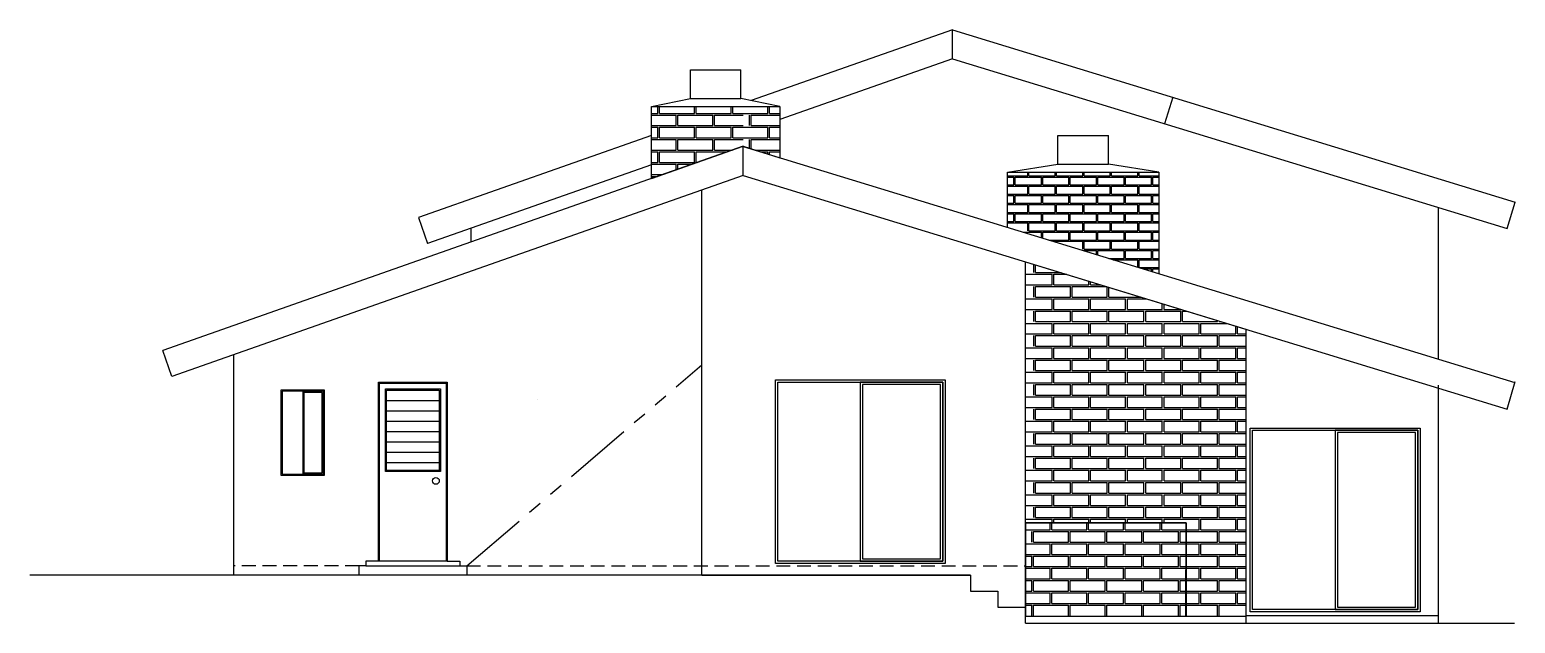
# Model space of a CAD drawing. Extents: x -158 to 1488, y -603 to 228.
# Drawn here: x -158 to 489, y -30 to 228 of the extents above; entities that cross this region are included whole.
import ezdxf

# ---------------------------------------------------------------- set-up
doc = ezdxf.new("R2010")
doc.units = 0
doc.header["$MEASUREMENT"] = 0
doc.linetypes.add('HIDDEN', pattern=[0.375, 0.25, -0.125])
doc.linetypes.add('PHANTOM', pattern=[2.5, 1.25, -0.25, 0.25, -0.25, 0.25, -0.25])
doc.layers.get('0').update_dxf_attribs({"linetype": 'CONTINUOUS'})
for name, color, linetype in [('BRICKC', 1, 'CONTINUOUS'), ('FLOORLINE', 2, 'HIDDEN'), ('WINDOW', 4, 'CONTINUOUS')]:
    doc.layers.add(name, color=color, linetype=linetype)

# ---------------------------------------------------------------- blocks, each defined once
blk = doc.blocks.new('*X4')
at = {"color": 0}
for p, q in [((404.6, 156), (413.44, 156)), ((404.6, 155.44), (407.44, 155.44)), ((407.44, 152), (407.44, 155.44)), ((408, 152), (408, 155.44)), ((408, 155.44), (419.44, 155.44)), ((413.44, 156), (413.44, 157.52)), ((414, 156), (414, 157.52)), ((414, 156), (425.44, 156)), ((419.44, 152), (419.44, 155.44)), ((420, 152), (420, 155.44)), ((420, 155.44), (431.44, 155.44)), ((425.44, 156), (425.44, 157.52)), ((426, 156), (426, 157.52)), ((426, 156), (437.44, 156)), ((431.44, 152), (431.44, 155.44)), ((432, 152), (432, 155.44)), ((432, 155.44), (443.44, 155.44)), ((437.44, 156), (437.44, 157.52)), ((438, 156), (438, 157.52)), ((438, 156), (449.44, 156)), ((443.44, 152), (443.44, 155.44)), ((444, 152), (444, 155.44)), ((444, 155.44), (455.44, 155.44)), ((449.44, 156), (449.44, 157.52)), ((450, 156), (450, 157.52)), ((450, 156), (461.44, 156)), ((455.44, 152), (455.44, 155.44)), ((456, 152), (456, 155.44)), ((456, 155.44), (467.44, 155.44)), ((461.44, 156), (461.44, 157.52)), ((462, 156), (462, 157.52)), ((462, 156), (470.6, 156)), ((467.44, 152), (467.44, 155.44)), ((468, 152), (468, 155.44)), ((468, 155.44), (470.6, 155.44)), ((404.6, 152), (407.44, 152)), ((404.6, 151.44), (413.44, 151.44)), ((408, 152), (419.44, 152)), ((413.44, 148), (413.44, 151.44)), ((414, 148), (414, 151.44)), ((414, 151.44), (425.44, 151.44)), ((420, 152), (431.44, 152)), ((425.44, 148), (425.44, 151.44)), ((426, 148), (426, 151.44)), ((426, 151.44), (437.44, 151.44)), ((432, 152), (443.44, 152)), ((437.44, 148), (437.44, 151.44)), ((438, 148), (438, 151.44)), ((438, 151.44), (449.44, 151.44)), ((444, 152), (455.44, 152)), ((449.44, 148), (449.44, 151.44)), ((450, 148), (450, 151.44)), ((450, 151.44), (461.44, 151.44)), ((456, 152), (467.44, 152)), ((461.44, 148), (461.44, 151.44)), ((462, 148), (462, 151.44)), ((462, 151.44), (470.6, 151.44)), ((468, 152), (470.6, 152)), ((404.6, 148), (413.44, 148)), ((404.6, 147.44), (407.44, 147.44)), ((404.6, 144), (407.44, 144)), ((404.6, 143.44), (413.44, 143.44)), ((407.44, 144), (407.44, 147.44)), ((408, 144), (408, 147.44)), ((408, 147.44), (419.44, 147.44)), ((408, 144), (419.44, 144)), ((413.44, 140), (413.44, 143.44)), ((414, 148), (425.44, 148)), ((414, 140), (414, 143.44)), ((414, 143.44), (425.44, 143.44)), ((419.44, 144), (419.44, 147.44)), ((420, 144), (420, 147.44)), ((420, 147.44), (431.44, 147.44)), ((420, 144), (431.44, 144)), ((425.44, 140), (425.44, 143.44)), ((426, 148), (437.44, 148)), ((426, 140), (426, 143.44)), ((426, 143.44), (437.44, 143.44)), ((431.44, 144), (431.44, 147.44)), ((432, 144), (432, 147.44)), ((432, 147.44), (443.44, 147.44)), ((432, 144), (443.44, 144)), ((437.44, 140), (437.44, 143.44)), ((438, 148), (449.44, 148)), ((438, 140), (438, 143.44)), ((438, 143.44), (449.44, 143.44)), ((443.44, 144), (443.44, 147.44)), ((444, 144), (444, 147.44)), ((444, 147.44), (455.44, 147.44)), ((444, 144), (455.44, 144)), ((449.44, 140), (449.44, 143.44)), ((450, 148), (461.44, 148)), ((450, 140), (450, 143.44)), ((450, 143.44), (461.44, 143.44)), ((455.44, 144), (455.44, 147.44)), ((456, 144), (456, 147.44)), ((456, 147.44), (467.44, 147.44)), ((456, 144), (467.44, 144)), ((461.44, 140), (461.44, 143.44)), ((462, 148), (470.6, 148)), ((462, 140), (462, 143.44)), ((462, 143.44), (470.6, 143.44)), ((467.44, 144), (467.44, 147.44)), ((468, 144), (468, 147.44)), ((468, 147.44), (470.6, 147.44)), ((468, 144), (470.6, 144)), ((404.6, 140), (413.44, 140)), ((404.6, 139.44), (407.44, 139.44)), ((404.6, 136), (407.44, 136)), ((407.44, 136), (407.44, 139.44)), ((408, 136), (408, 139.44)), ((408, 139.44), (419.44, 139.44)), ((408, 136), (419.44, 136)), ((414, 140), (425.44, 140)), ((419.44, 136), (419.44, 139.44)), ((420, 136), (420, 139.44)), ((420, 139.44), (431.44, 139.44)), ((420, 136), (431.44, 136)), ((426, 140), (437.44, 140)), ((431.44, 136), (431.44, 139.44)), ((432, 136), (432, 139.44)), ((432, 139.44), (443.44, 139.44)), ((432, 136), (443.44, 136)), ((438, 140), (449.44, 140)), ((443.44, 136), (443.44, 139.44)), ((444, 136), (444, 139.44)), ((444, 139.44), (455.44, 139.44)), ((444, 136), (455.44, 136)), ((450, 140), (461.44, 140)), ((455.44, 136), (455.44, 139.44)), ((456, 136), (456, 139.44)), ((456, 139.44), (467.44, 139.44)), ((456, 136), (467.44, 136)), ((462, 140), (470.6, 140)), ((467.44, 136), (467.44, 139.44)), ((468, 136), (468, 139.44)), ((468, 139.44), (470.6, 139.44)), ((468, 136), (470.6, 136)), ((404.6, 135.44), (413.44, 135.44)), ((411.41, 131.44), (419.44, 131.44)), ((413.44, 132), (413.44, 135.44)), ((414, 132), (414, 135.44)), ((414, 135.44), (425.44, 135.44)), ((414, 132), (425.44, 132)), ((419.44, 128.98), (419.44, 131.44)), ((420, 128.81), (420, 131.44)), ((420, 131.44), (431.44, 131.44)), ((425.44, 132), (425.44, 135.44)), ((426, 132), (426, 135.44)), ((426, 135.44), (437.44, 135.44)), ((426, 132), (437.44, 132)), ((431.44, 128), (431.44, 131.44)), ((432, 128), (432, 131.44)), ((432, 131.44), (443.44, 131.44)), ((437.44, 132), (437.44, 135.44)), ((438, 132), (438, 135.44)), ((438, 135.44), (449.44, 135.44)), ((438, 132), (449.44, 132)), ((443.44, 128), (443.44, 131.44)), ((444, 128), (444, 131.44)), ((444, 131.44), (455.44, 131.44)), ((449.44, 132), (449.44, 135.44)), ((450, 132), (450, 135.44)), ((450, 135.44), (461.44, 135.44)), ((450, 132), (461.44, 132)), ((455.44, 128), (455.44, 131.44)), ((456, 128), (456, 131.44)), ((456, 131.44), (467.44, 131.44)), ((461.44, 132), (461.44, 135.44)), ((462, 132), (462, 135.44)), ((462, 135.44), (470.6, 135.44)), ((462, 132), (470.6, 132)), ((467.44, 128), (467.44, 131.44)), ((468, 128), (468, 131.44)), ((468, 131.44), (470.6, 131.44)), ((422.66, 128), (431.44, 128)), ((425.44, 127.15), (425.44, 127.44)), ((426, 126.98), (426, 127.44)), ((426, 127.44), (437.44, 127.44)), ((432, 128), (443.44, 128)), ((437.44, 124), (437.44, 127.44)), ((437.59, 123.44), (443.44, 123.44)), ((438, 124), (438, 127.44)), ((438, 127.44), (449.44, 127.44)), ((438, 124), (449.44, 124)), ((443.44, 121.65), (443.44, 123.44)), ((444, 128), (455.44, 128)), ((444, 121.48), (444, 123.44)), ((444, 123.44), (455.44, 123.44)), ((449.44, 124), (449.44, 127.44)), ((450, 124), (450, 127.44)), ((450, 127.44), (461.44, 127.44)), ((450, 124), (461.44, 124)), ((455.44, 120), (455.44, 123.44)), ((456, 128), (467.44, 128)), ((456, 120), (456, 123.44)), ((456, 123.44), (467.44, 123.44)), ((461.44, 124), (461.44, 127.44)), ((462, 124), (462, 127.44)), ((462, 127.44), (470.6, 127.44)), ((462, 124), (470.6, 124)), ((467.44, 120), (467.44, 123.44)), ((468, 128), (470.6, 128)), ((468, 120), (468, 123.44)), ((468, 123.44), (470.6, 123.44)), ((448.84, 120), (455.44, 120)), ((450.68, 119.44), (461.44, 119.44)), ((456, 120), (467.44, 120)), ((461.44, 116.15), (461.44, 119.44)), ((462, 116), (462, 119.44)), ((462, 119.44), (470.6, 119.44)), ((468, 120), (470.6, 120)), ((462, 116), (470.6, 116)), ((463.77, 115.44), (467.44, 115.44)), ((467.44, 114.32), (467.44, 115.44)), ((468, 114.14), (468, 115.44)), ((468, 115.44), (470.6, 115.44))]:
    blk.add_line(p, q, dxfattribs=at)
blk = doc.blocks.new('*X9')
at = {"color": 0}
for p, q in [((223.25, 192), (223.25, 195)), ((224, 192), (224, 195)), ((239.25, 192), (239.25, 195)), ((240, 192), (240, 195)), ((255.25, 192), (255.25, 195)), ((256, 192), (256, 195)), ((220.5, 192), (223.25, 192)), ((220.5, 191.25), (231.25, 191.25)), ((224, 192), (239.25, 192)), ((231.25, 186.67), (231.25, 191.25)), ((232, 186.67), (232, 191.25)), ((232, 191.25), (247.25, 191.25)), ((240, 192), (255.25, 192)), ((247.25, 186.67), (247.25, 191.25)), ((248, 186.67), (248, 191.25)), ((248, 191.25), (260.5, 191.25)), ((256, 192), (260.5, 192)), ((220.5, 186.67), (231.25, 186.67)), ((220.5, 185.92), (223.25, 185.92)), ((220.5, 181.33), (223.25, 181.33)), ((223.25, 181.33), (223.25, 185.92)), ((224, 181.33), (224, 185.92)), ((224, 185.92), (239.25, 185.92)), ((224, 181.33), (239.25, 181.33)), ((232, 186.67), (247.25, 186.67)), ((239.25, 181.33), (239.25, 185.92)), ((240, 181.33), (240, 185.92)), ((240, 185.92), (255.25, 185.92)), ((240, 181.33), (255.25, 181.33)), ((248, 186.67), (260.5, 186.67)), ((255.25, 181.33), (255.25, 185.92)), ((256, 181.33), (256, 185.92)), ((256, 185.92), (260.5, 185.92)), ((256, 181.33), (260.5, 181.33)), ((220.5, 180.58), (231.25, 180.58)), ((220.5, 176), (231.25, 176)), ((220.5, 175.25), (223.25, 175.25)), ((223.25, 170.67), (223.25, 175.25)), ((224, 170.67), (224, 175.25)), ((224, 175.25), (239.25, 175.25)), ((231.25, 176), (231.25, 180.58)), ((232, 176), (232, 180.58)), ((232, 180.58), (247.25, 180.58)), ((232, 176), (247.25, 176)), ((239.25, 170.67), (239.25, 175.25)), ((240, 170.67), (240, 175.25)), ((240, 175.25), (253.47, 175.25)), ((247.25, 176), (247.25, 180.58)), ((248, 176), (248, 180.58)), ((248, 180.58), (260.5, 180.58)), ((248, 176), (255.61, 176)), ((220.5, 170.67), (223.25, 170.67)), ((220.5, 169.92), (231.25, 169.92)), ((224, 170.67), (239.25, 170.67)), ((231.25, 167.44), (231.25, 169.92)), ((232, 167.71), (232, 169.92)), ((232, 169.92), (238.29, 169.92)), ((240, 170.67), (240.43, 170.67)), ((220.5, 165.33), (225.25, 165.33)), ((220.5, 164.58), (223.11, 164.58))]:
    blk.add_line(p, q, dxfattribs=at)
blk = doc.blocks.new('*X10')
at = {"color": 0}
for p, q in [((271.25, 192), (271.25, 195)), ((272, 192), (272, 195)), ((260.5, 192), (271.25, 192)), ((263.25, 186.67), (263.25, 191.25)), ((264, 186.67), (264, 191.25)), ((264, 191.25), (276.5, 191.25)), ((272, 192), (276.5, 192)), ((260.5, 185.92), (271.25, 185.92)), ((260.5, 181.33), (271.25, 181.33)), ((264, 186.67), (276.5, 186.67)), ((271.25, 181.33), (271.25, 185.92)), ((272, 181.33), (272, 185.92)), ((272, 185.92), (276.5, 185.92)), ((272, 181.33), (276.5, 181.33)), ((263.25, 176.85), (263.25, 180.58)), ((264, 176.61), (264, 180.58)), ((264, 180.58), (276.5, 180.58)), ((265.94, 176), (276.5, 176)), ((268.31, 175.25), (271.25, 175.25)), ((271.25, 174.32), (271.25, 175.25)), ((272, 174.08), (272, 175.25)), ((272, 175.25), (276.5, 175.25))]:
    blk.add_line(p, q, dxfattribs=at)
blk = doc.blocks.new('*X31')
at = {"layer": 'BRICKC', "color": 0}
for p, q in [((415.25, 10.67), (415.25, 13.65)), ((416, 10.67), (416, 13.65)), ((431.25, 10.67), (431.25, 13.65)), ((432, 10.67), (432, 13.65)), ((447.25, 10.67), (447.25, 13.65)), ((448, 10.67), (448, 13.65)), ((463.25, 10.67), (463.25, 13.65)), ((464, 10.67), (464, 13.65)), ((404.53, 10.67), (415.25, 10.67)), ((407.25, 5.33), (407.25, 9.92)), ((408, 5.33), (408, 9.92)), ((408, 9.92), (423.25, 9.92)), ((416, 10.67), (431.25, 10.67)), ((423.25, 5.33), (423.25, 9.92)), ((424, 5.33), (424, 9.92)), ((424, 9.92), (439.25, 9.92)), ((432, 10.67), (447.25, 10.67)), ((439.25, 5.33), (439.25, 9.92)), ((440, 5.33), (440, 9.92)), ((440, 9.92), (455.25, 9.92)), ((448, 10.67), (463.25, 10.67)), ((455.25, 5.33), (455.25, 9.92)), ((456, 5.33), (456, 9.92)), ((456, 9.92), (471.25, 9.92)), ((464, 10.67), (474.5, 10.67)), ((471.25, 5.33), (471.25, 9.92)), ((472, 5.33), (472, 9.92)), ((472, 9.92), (474.5, 9.92)), ((404.52, 4.58), (415.25, 4.58)), ((404.52, 0), (415.25, 0)), ((408, 5.33), (423.25, 5.33)), ((415.25, 0), (415.25, 4.58)), ((416, 0), (416, 4.58)), ((416, 4.58), (431.25, 4.58)), ((416, 0), (431.25, 0)), ((424, 5.33), (439.25, 5.33)), ((431.25, 0), (431.25, 4.58)), ((432, 0), (432, 4.58)), ((432, 4.58), (447.25, 4.58)), ((432, 0), (447.25, 0)), ((440, 5.33), (455.25, 5.33)), ((447.25, 0), (447.25, 4.58)), ((448, 0), (448, 4.58)), ((448, 4.58), (463.25, 4.58)), ((448, 0), (463.25, 0)), ((456, 5.33), (471.25, 5.33)), ((463.25, 0), (463.25, 4.58)), ((464, 0), (464, 4.58)), ((464, 4.58), (474.5, 4.58)), ((464, 0), (474.5, 0)), ((472, 5.33), (474.5, 5.33)), ((404.52, -0.75), (407.25, -0.75)), ((404.52, -5.33), (407.25, -5.33)), ((404.52, -6.08), (415.25, -6.08)), ((407.25, -5.33), (407.25, -0.75)), ((408, -5.33), (408, -0.75)), ((408, -0.75), (423.25, -0.75)), ((408, -5.33), (423.25, -5.33)), ((415.25, -10.67), (415.25, -6.08)), ((416, -10.67), (416, -6.08)), ((416, -6.08), (431.25, -6.08)), ((423.25, -5.33), (423.25, -0.75)), ((424, -5.33), (424, -0.75)), ((424, -0.75), (439.25, -0.75)), ((424, -5.33), (439.25, -5.33)), ((431.25, -10.67), (431.25, -6.08)), ((432, -10.67), (432, -6.08)), ((432, -6.08), (447.25, -6.08)), ((439.25, -5.33), (439.25, -0.75)), ((440, -5.33), (440, -0.75)), ((440, -0.75), (455.25, -0.75)), ((440, -5.33), (455.25, -5.33)), ((447.25, -10.67), (447.25, -6.08)), ((448, -10.67), (448, -6.08)), ((448, -6.08), (463.25, -6.08)), ((455.25, -5.33), (455.25, -0.75)), ((456, -5.33), (456, -0.75)), ((456, -0.75), (471.25, -0.75)), ((456, -5.33), (471.25, -5.33)), ((463.25, -10.67), (463.25, -6.08)), ((464, -10.67), (464, -6.08)), ((464, -6.08), (474.5, -6.08)), ((471.25, -5.33), (471.25, -0.75)), ((472, -5.33), (472, -0.75)), ((472, -0.75), (474.5, -0.75)), ((472, -5.33), (474.5, -5.33)), ((404.51, -10.67), (415.25, -10.67)), ((404.51, -11.42), (407.25, -11.42)), ((407.25, -16), (407.25, -11.42)), ((408, -16), (408, -11.42)), ((408, -11.42), (423.25, -11.42)), ((416, -10.67), (431.25, -10.67)), ((423.25, -16), (423.25, -11.42)), ((424, -16), (424, -11.42)), ((424, -11.42), (439.25, -11.42)), ((432, -10.67), (447.25, -10.67)), ((439.25, -16), (439.25, -11.42)), ((440, -16), (440, -11.42)), ((440, -11.42), (455.25, -11.42)), ((448, -10.67), (463.25, -10.67)), ((455.25, -16), (455.25, -11.42)), ((456, -16), (456, -11.42)), ((456, -11.42), (471.25, -11.42)), ((464, -10.67), (474.5, -10.67)), ((471.25, -16), (471.25, -11.42)), ((472, -16), (472, -11.42)), ((472, -11.42), (474.5, -11.42)), ((404.51, -16), (407.25, -16)), ((404.51, -16.75), (415.25, -16.75)), ((408, -16), (423.25, -16)), ((415.25, -21.33), (415.25, -16.75)), ((416, -21.33), (416, -16.75)), ((416, -16.75), (431.25, -16.75)), ((424, -16), (439.25, -16)), ((431.25, -21.33), (431.25, -16.75)), ((432, -21.33), (432, -16.75)), ((432, -16.75), (447.25, -16.75)), ((440, -16), (455.25, -16)), ((447.25, -21.33), (447.25, -16.75)), ((448, -21.33), (448, -16.75)), ((448, -16.75), (463.25, -16.75)), ((456, -16), (471.25, -16)), ((463.25, -21.33), (463.25, -16.75)), ((464, -21.33), (464, -16.75)), ((464, -16.75), (474.5, -16.75)), ((472, -16), (474.5, -16)), ((404.51, -21.33), (415.25, -21.33)), ((404.51, -22.08), (407.25, -22.08)), ((407.25, -26.62), (407.25, -22.08)), ((408, -26.62), (408, -22.08)), ((408, -22.08), (423.25, -22.08)), ((416, -21.33), (431.25, -21.33)), ((423.25, -26.63), (423.25, -22.08)), ((424, -26.63), (424, -22.08)), ((424, -22.08), (439.25, -22.08)), ((432, -21.33), (447.25, -21.33)), ((439.25, -26.64), (439.25, -22.08)), ((440, -26.64), (440, -22.08)), ((440, -22.08), (455.25, -22.08)), ((448, -21.33), (463.25, -21.33)), ((455.25, -26.65), (455.25, -22.08)), ((456, -26.65), (456, -22.08)), ((456, -22.08), (471.25, -22.08)), ((464, -21.33), (474.5, -21.33)), ((471.25, -26.66), (471.25, -22.08)), ((472, -26.67), (472, -22.08)), ((472, -22.08), (474.5, -22.08)), ((474.5, -26.67), (474.5, -26.67))]:
    blk.add_line(p, q, dxfattribs=at)
blk = doc.blocks.new('*X32')
at = {"color": 0}
for p, q in [((279.25, 122.67), (279.25, 126.3)), ((280, 122.67), (280, 126.07)), ((275.59, 121.92), (287.25, 121.92)), ((275.59, 117.33), (287.25, 117.33)), ((279.25, 112), (279.25, 116.58)), ((280, 122.67), (291.13, 122.67)), ((280, 112), (280, 116.58)), ((280, 116.58), (295.25, 116.58)), ((287.25, 117.33), (287.25, 121.92)), ((288, 117.33), (288, 121.92)), ((288, 121.92), (293.59, 121.92)), ((288, 117.33), (303.25, 117.33)), ((295.25, 112), (295.25, 116.58)), ((296, 112), (296, 116.58)), ((296, 116.58), (311.04, 116.58)), ((303.25, 117.33), (303.25, 118.96)), ((304, 117.33), (304, 118.74)), ((304, 117.33), (308.59, 117.33)), ((275.59, 111.25), (287.25, 111.25)), ((280, 112), (295.25, 112)), ((287.25, 106.67), (287.25, 111.25)), ((288, 106.67), (288, 111.25)), ((288, 111.25), (303.25, 111.25)), ((296, 112), (311.25, 112)), ((303.25, 106.67), (303.25, 111.25)), ((304, 106.67), (304, 111.25)), ((304, 111.25), (319.25, 111.25)), ((311.25, 112), (311.25, 116.52)), ((312, 112), (312, 116.29)), ((312, 112), (326.04, 112)), ((319.25, 106.67), (319.25, 111.25)), ((320, 106.67), (320, 111.25)), ((320, 111.25), (328.5, 111.25)), ((275.59, 106.67), (287.25, 106.67)), ((279.25, 101.33), (279.25, 105.92)), ((280, 101.33), (280, 105.92)), ((280, 105.92), (295.25, 105.92)), ((288, 106.67), (303.25, 106.67)), ((295.25, 101.33), (295.25, 105.92)), ((296, 101.33), (296, 105.92)), ((296, 105.92), (311.25, 105.92)), ((304, 106.67), (319.25, 106.67)), ((311.25, 101.33), (311.25, 105.92)), ((312, 101.33), (312, 105.92)), ((312, 105.92), (327.25, 105.92)), ((320, 106.67), (335.25, 106.67)), ((327.25, 101.33), (327.25, 105.92)), ((328, 101.33), (328, 105.92)), ((328, 105.92), (343.25, 105.92)), ((335.25, 106.67), (335.25, 109.19)), ((336, 106.67), (336, 108.96)), ((336, 106.67), (343.5, 106.67)), ((343.25, 101.33), (343.25, 105.92)), ((344, 101.33), (344, 105.92)), ((344, 105.92), (345.95, 105.92)), ((275.59, 100.58), (287.25, 100.58)), ((280, 101.33), (295.25, 101.33)), ((287.25, 96), (287.25, 100.58)), ((288, 96), (288, 100.58)), ((288, 100.58), (303.25, 100.58)), ((296, 101.33), (311.25, 101.33)), ((303.25, 96), (303.25, 100.58)), ((304, 96), (304, 100.58)), ((304, 100.58), (319.25, 100.58)), ((312, 101.33), (327.25, 101.33)), ((319.25, 96), (319.25, 100.58)), ((320, 96), (320, 100.58)), ((320, 100.58), (335.25, 100.58)), ((328, 101.33), (343.25, 101.33)), ((335.25, 96), (335.25, 100.58)), ((336, 96), (336, 100.58)), ((336, 100.58), (351.25, 100.58)), ((344, 101.33), (359.25, 101.33)), ((351.25, 96), (351.25, 100.58)), ((352, 96), (352, 100.58)), ((352, 100.58), (363.41, 100.58)), ((359.25, 101.33), (359.25, 101.85)), ((360, 101.33), (360, 101.62)), ((360, 101.33), (360.95, 101.33)), ((367.25, 96), (367.25, 99.41)), ((368, 96), (368, 99.18)), ((275.6, 96), (287.25, 96)), ((279.25, 90.67), (279.25, 95.25)), ((280, 90.67), (280, 95.25)), ((280, 95.25), (295.25, 95.25)), ((280, 90.67), (295.25, 90.67)), ((288, 96), (303.25, 96)), ((295.25, 90.67), (295.25, 95.25)), ((296, 90.67), (296, 95.25)), ((296, 95.25), (311.25, 95.25)), ((296, 90.67), (311.25, 90.67)), ((304, 96), (319.25, 96)), ((311.25, 90.67), (311.25, 95.25)), ((312, 90.67), (312, 95.25)), ((312, 95.25), (327.25, 95.25)), ((312, 90.67), (327.25, 90.67)), ((320, 96), (335.25, 96)), ((327.25, 90.67), (327.25, 95.25)), ((328, 90.67), (328, 95.25)), ((328, 95.25), (343.25, 95.25)), ((328, 90.67), (343.25, 90.67)), ((336, 96), (351.25, 96)), ((343.25, 90.67), (343.25, 95.25)), ((344, 90.67), (344, 95.25)), ((344, 95.25), (359.25, 95.25)), ((344, 90.67), (359.25, 90.67)), ((352, 96), (367.25, 96)), ((359.25, 90.67), (359.25, 95.25)), ((360, 90.67), (360, 95.25)), ((360, 95.25), (371.67, 95.25)), ((360, 90.67), (371.67, 90.67)), ((368, 96), (371.67, 96)), ((275.6, 89.92), (287.25, 89.92)), ((275.6, 85.33), (287.25, 85.33)), ((279.25, 80), (279.25, 84.58)), ((280, 80), (280, 84.58)), ((280, 84.58), (295.25, 84.58)), ((287.25, 85.33), (287.25, 89.92)), ((288, 85.33), (288, 89.92)), ((288, 89.92), (303.25, 89.92)), ((288, 85.33), (303.25, 85.33)), ((295.25, 80), (295.25, 84.58)), ((296, 80), (296, 84.58)), ((296, 84.58), (311.25, 84.58)), ((303.25, 85.33), (303.25, 89.92)), ((304, 85.33), (304, 89.92)), ((304, 89.92), (319.25, 89.92)), ((304, 85.33), (319.25, 85.33)), ((311.25, 80), (311.25, 84.58)), ((312, 80), (312, 84.58)), ((312, 84.58), (327.25, 84.58)), ((319.25, 85.33), (319.25, 89.92)), ((320, 85.33), (320, 89.92)), ((320, 89.92), (335.25, 89.92)), ((320, 85.33), (335.25, 85.33)), ((327.25, 80), (327.25, 84.58)), ((328, 80), (328, 84.58)), ((328, 84.58), (343.25, 84.58)), ((335.25, 85.33), (335.25, 89.92)), ((336, 85.33), (336, 89.92)), ((336, 89.92), (351.25, 89.92)), ((336, 85.33), (351.25, 85.33)), ((343.25, 80), (343.25, 84.58)), ((344, 80), (344, 84.58)), ((344, 84.58), (359.25, 84.58)), ((351.25, 85.33), (351.25, 89.92)), ((352, 85.33), (352, 89.92)), ((352, 89.92), (367.25, 89.92)), ((352, 85.33), (367.25, 85.33)), ((359.25, 80), (359.25, 84.58)), ((360, 80), (360, 84.58)), ((360, 84.58), (371.67, 84.58)), ((367.25, 85.33), (367.25, 89.92)), ((368, 85.33), (368, 89.92)), ((368, 89.92), (371.67, 89.92)), ((368, 85.33), (371.67, 85.33)), ((275.6, 79.25), (287.25, 79.25)), ((280, 80), (295.25, 80)), ((287.25, 74.67), (287.25, 79.25)), ((288, 74.67), (288, 79.25)), ((288, 79.25), (303.25, 79.25)), ((296, 80), (311.25, 80)), ((303.25, 74.67), (303.25, 79.25)), ((304, 74.67), (304, 79.25)), ((304, 79.25), (319.25, 79.25)), ((312, 80), (327.25, 80)), ((319.25, 74.67), (319.25, 79.25)), ((320, 74.67), (320, 79.25)), ((320, 79.25), (335.25, 79.25)), ((328, 80), (343.25, 80)), ((335.25, 74.67), (335.25, 79.25)), ((336, 74.67), (336, 79.25)), ((336, 79.25), (351.25, 79.25)), ((344, 80), (359.25, 80)), ((351.25, 74.67), (351.25, 79.25)), ((352, 74.67), (352, 79.25)), ((352, 79.25), (367.25, 79.25)), ((360, 80), (371.67, 80)), ((367.25, 74.67), (367.25, 79.25)), ((368, 74.67), (368, 79.25)), ((368, 79.25), (371.67, 79.25)), ((275.6, 74.67), (287.25, 74.67)), ((279.25, 69.33), (279.25, 73.92)), ((280, 69.33), (280, 73.92)), ((280, 73.92), (295.25, 73.92)), ((288, 74.67), (303.25, 74.67)), ((295.25, 69.33), (295.25, 73.92)), ((296, 69.33), (296, 73.92)), ((296, 73.92), (311.25, 73.92)), ((304, 74.67), (319.25, 74.67)), ((311.25, 69.33), (311.25, 73.92)), ((312, 69.33), (312, 73.92)), ((312, 73.92), (327.25, 73.92)), ((320, 74.67), (335.25, 74.67)), ((327.25, 69.33), (327.25, 73.92)), ((328, 69.33), (328, 73.92)), ((328, 73.92), (343.25, 73.92)), ((336, 74.67), (351.25, 74.67)), ((343.25, 69.33), (343.25, 73.92)), ((344, 69.33), (344, 73.92)), ((344, 73.92), (359.25, 73.92)), ((352, 74.67), (367.25, 74.67)), ((359.25, 69.33), (359.25, 73.92)), ((360, 69.33), (360, 73.92)), ((360, 73.92), (371.67, 73.92)), ((368, 74.67), (371.67, 74.67)), ((275.6, 68.58), (287.25, 68.58)), ((280, 69.33), (295.25, 69.33)), ((287.25, 64), (287.25, 68.58)), ((288, 64), (288, 68.58)), ((288, 68.58), (303.25, 68.58)), ((296, 69.33), (311.25, 69.33)), ((303.25, 64), (303.25, 68.58)), ((304, 64), (304, 68.58)), ((304, 68.58), (319.25, 68.58)), ((312, 69.33), (327.25, 69.33)), ((319.25, 64), (319.25, 68.58)), ((320, 64), (320, 68.58)), ((320, 68.58), (335.25, 68.58)), ((328, 69.33), (343.25, 69.33)), ((335.25, 64), (335.25, 68.58)), ((336, 64), (336, 68.58)), ((336, 68.58), (351.25, 68.58)), ((344, 69.33), (359.25, 69.33)), ((351.25, 64), (351.25, 68.58)), ((352, 64), (352, 68.58)), ((352, 68.58), (367.25, 68.58)), ((360, 69.33), (371.67, 69.33)), ((367.25, 64), (367.25, 68.58)), ((368, 64), (368, 68.58)), ((368, 68.58), (371.67, 68.58)), ((275.6, 64), (287.25, 64)), ((279.25, 58.67), (279.25, 63.25)), ((280, 58.67), (280, 63.25)), ((280, 63.25), (295.25, 63.25)), ((280, 58.67), (295.25, 58.67)), ((288, 64), (303.25, 64)), ((295.25, 58.67), (295.25, 63.25)), ((296, 58.67), (296, 63.25)), ((296, 63.25), (311.25, 63.25)), ((296, 58.67), (311.25, 58.67)), ((304, 64), (319.25, 64)), ((311.25, 58.67), (311.25, 63.25)), ((312, 58.67), (312, 63.25)), ((312, 63.25), (327.25, 63.25)), ((312, 58.67), (327.25, 58.67)), ((320, 64), (335.25, 64)), ((327.25, 58.67), (327.25, 63.25)), ((328, 58.67), (328, 63.25)), ((328, 63.25), (343.25, 63.25)), ((328, 58.67), (343.25, 58.67)), ((336, 64), (351.25, 64)), ((343.25, 58.67), (343.25, 63.25)), ((344, 58.67), (344, 63.25)), ((344, 63.25), (359.25, 63.25)), ((344, 58.67), (359.25, 58.67)), ((352, 64), (367.25, 64)), ((359.25, 58.67), (359.25, 63.25)), ((360, 58.67), (360, 63.25)), ((360, 63.25), (371.67, 63.25)), ((360, 58.67), (371.67, 58.67)), ((368, 64), (371.67, 64)), ((275.61, 57.92), (287.25, 57.92)), ((275.61, 53.33), (287.25, 53.33)), ((279.25, 48), (279.25, 52.58)), ((280, 48), (280, 52.58)), ((280, 52.58), (295.25, 52.58)), ((287.25, 53.33), (287.25, 57.92)), ((288, 53.33), (288, 57.92)), ((288, 57.92), (303.25, 57.92)), ((288, 53.33), (303.25, 53.33)), ((295.25, 48), (295.25, 52.58)), ((296, 48), (296, 52.58)), ((296, 52.58), (311.25, 52.58)), ((303.25, 53.33), (303.25, 57.92)), ((304, 53.33), (304, 57.92)), ((304, 57.92), (319.25, 57.92)), ((304, 53.33), (319.25, 53.33)), ((311.25, 48), (311.25, 52.58)), ((312, 48), (312, 52.58)), ((312, 52.58), (327.25, 52.58)), ((319.25, 53.33), (319.25, 57.92)), ((320, 53.33), (320, 57.92)), ((320, 57.92), (335.25, 57.92)), ((320, 53.33), (335.25, 53.33)), ((327.25, 48), (327.25, 52.58)), ((328, 48), (328, 52.58)), ((328, 52.58), (343.25, 52.58)), ((335.25, 53.33), (335.25, 57.92)), ((336, 53.33), (336, 57.92)), ((336, 57.92), (351.25, 57.92)), ((336, 53.33), (351.25, 53.33)), ((343.25, 48), (343.25, 52.58)), ((344, 48), (344, 52.58)), ((344, 52.58), (359.25, 52.58)), ((351.25, 53.33), (351.25, 57.92)), ((352, 53.33), (352, 57.92)), ((352, 57.92), (367.25, 57.92)), ((352, 53.33), (367.25, 53.33)), ((359.25, 48), (359.25, 52.58)), ((360, 48), (360, 52.58)), ((360, 52.58), (371.67, 52.58)), ((367.25, 53.33), (367.25, 57.92)), ((368, 53.33), (368, 57.92)), ((368, 57.92), (371.67, 57.92)), ((368, 53.33), (371.67, 53.33)), ((275.61, 47.25), (287.25, 47.25)), ((280, 48), (295.25, 48)), ((287.25, 42.67), (287.25, 47.25)), ((288, 42.67), (288, 47.25)), ((288, 47.25), (303.25, 47.25)), ((296, 48), (311.25, 48)), ((303.25, 42.67), (303.25, 47.25)), ((304, 42.67), (304, 47.25)), ((304, 47.25), (319.25, 47.25)), ((312, 48), (327.25, 48)), ((319.25, 42.67), (319.25, 47.25)), ((320, 42.67), (320, 47.25)), ((320, 47.25), (335.25, 47.25)), ((328, 48), (343.25, 48)), ((335.25, 42.67), (335.25, 47.25)), ((336, 42.67), (336, 47.25)), ((336, 47.25), (351.25, 47.25)), ((344, 48), (359.25, 48)), ((351.25, 42.67), (351.25, 47.25)), ((352, 42.67), (352, 47.25)), ((352, 47.25), (367.25, 47.25)), ((360, 48), (371.67, 48)), ((367.25, 42.67), (367.25, 47.25)), ((368, 42.67), (368, 47.25)), ((368, 47.25), (371.67, 47.25)), ((275.61, 42.67), (287.25, 42.67)), ((279.25, 37.33), (279.25, 41.92)), ((280, 37.33), (280, 41.92)), ((280, 41.92), (295.25, 41.92)), ((288, 42.67), (303.25, 42.67)), ((295.25, 37.33), (295.25, 41.92)), ((296, 37.33), (296, 41.92)), ((296, 41.92), (311.25, 41.92)), ((304, 42.67), (319.25, 42.67)), ((311.25, 37.33), (311.25, 41.92)), ((312, 37.33), (312, 41.92)), ((312, 41.92), (327.25, 41.92)), ((320, 42.67), (335.25, 42.67)), ((327.25, 37.33), (327.25, 41.92)), ((328, 37.33), (328, 41.92)), ((328, 41.92), (343.25, 41.92)), ((336, 42.67), (351.25, 42.67)), ((343.25, 37.33), (343.25, 41.92)), ((344, 37.33), (344, 41.92)), ((344, 41.92), (359.25, 41.92)), ((352, 42.67), (367.25, 42.67)), ((359.25, 37.33), (359.25, 41.92)), ((360, 37.33), (360, 41.92)), ((360, 41.92), (371.67, 41.92)), ((368, 42.67), (371.67, 42.67)), ((275.61, 36.58), (287.25, 36.58)), ((280, 37.33), (295.25, 37.33)), ((287.25, 32), (287.25, 36.58)), ((288, 32), (288, 36.58)), ((288, 36.58), (303.25, 36.58)), ((296, 37.33), (311.25, 37.33)), ((303.25, 32), (303.25, 36.58)), ((304, 32), (304, 36.58)), ((304, 36.58), (319.25, 36.58)), ((312, 37.33), (327.25, 37.33)), ((319.25, 32), (319.25, 36.58)), ((320, 32), (320, 36.58)), ((320, 36.58), (335.25, 36.58)), ((328, 37.33), (343.25, 37.33)), ((335.25, 32), (335.25, 36.58)), ((336, 32), (336, 36.58)), ((336, 36.58), (351.25, 36.58)), ((344, 37.33), (359.25, 37.33)), ((351.25, 32), (351.25, 36.58)), ((352, 32), (352, 36.58)), ((352, 36.58), (367.25, 36.58)), ((360, 37.33), (371.67, 37.33)), ((367.25, 32), (367.25, 36.58)), ((368, 32), (368, 36.58)), ((368, 36.58), (371.67, 36.58)), ((275.61, 32), (287.25, 32)), ((275.61, 25.92), (287.25, 25.92)), ((279.25, 26.67), (279.25, 31.25)), ((280, 26.67), (280, 31.25)), ((280, 31.25), (295.25, 31.25)), ((280, 26.67), (295.25, 26.67)), ((287.25, 21.33), (287.25, 25.92)), ((288, 32), (303.25, 32)), ((288, 21.33), (288, 25.92)), ((288, 25.92), (303.25, 25.92)), ((295.25, 26.67), (295.25, 31.25)), ((296, 26.67), (296, 31.25)), ((296, 31.25), (311.25, 31.25)), ((296, 26.67), (311.25, 26.67)), ((303.25, 21.33), (303.25, 25.92)), ((304, 32), (319.25, 32)), ((304, 21.33), (304, 25.92)), ((304, 25.92), (319.25, 25.92)), ((311.25, 26.67), (311.25, 31.25)), ((312, 26.67), (312, 31.25)), ((312, 31.25), (327.25, 31.25)), ((312, 26.67), (327.25, 26.67)), ((319.25, 21.33), (319.25, 25.92)), ((320, 32), (335.25, 32)), ((320, 21.33), (320, 25.92)), ((320, 25.92), (335.25, 25.92)), ((327.25, 26.67), (327.25, 31.25)), ((328, 26.67), (328, 31.25)), ((328, 31.25), (343.25, 31.25)), ((328, 26.67), (343.25, 26.67)), ((335.25, 21.33), (335.25, 25.92)), ((336, 32), (351.25, 32)), ((336, 21.33), (336, 25.92)), ((336, 25.92), (351.25, 25.92)), ((343.25, 26.67), (343.25, 31.25)), ((344, 26.67), (344, 31.25)), ((344, 31.25), (359.25, 31.25)), ((344, 26.67), (359.25, 26.67)), ((351.25, 21.33), (351.25, 25.92)), ((352, 32), (367.25, 32)), ((352, 21.33), (352, 25.92)), ((352, 25.92), (367.25, 25.92)), ((359.25, 26.67), (359.25, 31.25)), ((360, 26.67), (360, 31.25)), ((360, 31.25), (371.67, 31.25)), ((360, 26.67), (371.67, 26.67)), ((367.25, 21.33), (367.25, 25.92)), ((368, 32), (371.67, 32)), ((368, 21.33), (368, 25.92)), ((368, 25.92), (371.67, 25.92)), ((275.61, 21.33), (287.25, 21.33)), ((279.25, 16), (279.25, 20.58)), ((280, 16), (280, 20.58)), ((280, 20.58), (295.25, 20.58)), ((288, 21.33), (303.25, 21.33)), ((295.25, 16), (295.25, 20.58)), ((296, 16), (296, 20.58)), ((296, 20.58), (311.25, 20.58)), ((304, 21.33), (319.25, 21.33)), ((311.25, 16), (311.25, 20.58)), ((312, 16), (312, 20.58)), ((312, 20.58), (327.25, 20.58)), ((320, 21.33), (335.25, 21.33)), ((327.25, 16), (327.25, 20.58)), ((328, 16), (328, 20.58)), ((328, 20.58), (343.25, 20.58)), ((336, 21.33), (351.25, 21.33)), ((343.25, 16), (343.25, 20.58)), ((344, 16), (344, 20.58)), ((344, 20.58), (359.25, 20.58)), ((352, 21.33), (367.25, 21.33)), ((359.25, 16), (359.25, 20.58)), ((360, 16), (360, 20.58)), ((360, 20.58), (371.67, 20.58)), ((368, 21.33), (371.67, 21.33)), ((275.62, 15.25), (287.25, 15.25)), ((280, 16), (295.25, 16)), ((287.25, 13.65), (287.25, 15.25)), ((288, 13.65), (288, 15.25)), ((288, 15.25), (303.25, 15.25)), ((296, 16), (311.25, 16)), ((303.25, 13.65), (303.25, 15.25)), ((304, 13.65), (304, 15.25)), ((304, 15.25), (319.25, 15.25)), ((312, 16), (327.25, 16)), ((319.25, 13.65), (319.25, 15.25)), ((320, 13.65), (320, 15.25)), ((320, 15.25), (335.25, 15.25)), ((328, 16), (343.25, 16)), ((335.25, 13.65), (335.25, 15.25)), ((336, 13.65), (336, 15.25)), ((336, 15.25), (351.25, 15.25)), ((344, 16), (359.25, 16)), ((351.25, 10.67), (351.25, 15.25)), ((352, 10.67), (352, 15.25)), ((352, 15.25), (367.25, 15.25)), ((360, 16), (371.67, 16)), ((367.25, 10.67), (367.25, 15.25)), ((368, 10.67), (368, 15.25)), ((368, 15.25), (371.67, 15.25)), ((345.59, 10.67), (351.25, 10.67)), ((345.59, 9.92), (359.25, 9.92)), ((352, 10.67), (367.25, 10.67)), ((359.25, 5.33), (359.25, 9.92)), ((360, 5.33), (360, 9.92)), ((360, 9.92), (371.67, 9.92)), ((368, 10.67), (371.67, 10.67)), ((345.59, 5.33), (359.25, 5.33)), ((345.59, 4.58), (351.25, 4.58)), ((345.59, 0), (351.25, 0)), ((351.25, 0), (351.25, 4.58)), ((352, 0), (352, 4.58)), ((352, 4.58), (367.25, 4.58)), ((352, 0), (367.25, 0)), ((360, 5.33), (371.67, 5.33)), ((367.25, 0), (367.25, 4.58)), ((368, 0), (368, 4.58)), ((368, 4.58), (371.67, 4.58)), ((368, 0), (371.67, 0)), ((345.59, -0.75), (359.25, -0.75)), ((345.59, -5.33), (359.25, -5.33)), ((345.59, -6.08), (351.25, -6.08)), ((351.25, -10.67), (351.25, -6.08)), ((352, -10.67), (352, -6.08)), ((352, -6.08), (367.25, -6.08)), ((359.25, -5.33), (359.25, -0.75)), ((360, -5.33), (360, -0.75)), ((360, -0.75), (371.67, -0.75)), ((360, -5.33), (371.67, -5.33)), ((367.25, -10.67), (367.25, -6.08)), ((368, -10.67), (368, -6.08)), ((368, -6.08), (371.67, -6.08)), ((345.59, -10.67), (351.25, -10.67)), ((345.59, -11.42), (359.25, -11.42)), ((352, -10.67), (367.25, -10.67)), ((359.25, -16), (359.25, -11.42)), ((360, -16), (360, -11.42)), ((360, -11.42), (371.67, -11.42)), ((368, -10.67), (371.67, -10.67)), ((345.59, -16), (359.25, -16)), ((345.59, -16.75), (351.25, -16.75)), ((351.25, -21.33), (351.25, -16.75)), ((352, -21.33), (352, -16.75)), ((352, -16.75), (367.25, -16.75)), ((360, -16), (371.67, -16)), ((367.25, -21.33), (367.25, -16.75)), ((368, -21.33), (368, -16.75)), ((368, -16.75), (371.67, -16.75)), ((345.59, -21.33), (351.25, -21.33)), ((345.59, -22.08), (359.25, -22.08)), ((352, -21.33), (367.25, -21.33)), ((359.25, -26.66), (359.25, -22.08)), ((360, -26.66), (360, -22.08)), ((360, -22.08), (371.67, -22.08)), ((368, -21.33), (371.67, -21.33))]:
    blk.add_line(p, q, dxfattribs=at)

msp = doc.modelspace()

# ---------------------------------------------------------------- linework, layer by layer
for p, q in [((243.78, 228.4), (156.05, 197.58)), ((243.78, 228.4), (489.1, 153.28)), ((243.78, 215.68), (243.78, 228.4)), ((243.78, 215.68), (168.59, 189.27)), ((243.78, 215.68), (485.59, 141.8)), ((339.78, 199.01), (336.24, 187.43)), ((112.59, 182.31), (11.02, 146.62)), ((152.59, 177.72), (-100.46, 88.81)), ((112.59, 163.67), (152.59, 177.72)), ((152.59, 165), (152.59, 177.72)), ((152.59, 177.72), (168.59, 172.66)), ((152.59, 177.55), (488.9, 74.79)), ((112.59, 169.59), (15, 135.3)), ((152.59, 165), (-96.49, 77.49)), ((152.59, 165), (485.59, 63.25)), ((134.59, -9), (134.59, 158.68)), ((455.59, 84.96), (455.59, 150.96)), ((485.59, 141.8), (489.1, 153.28)), ((11.02, 146.62), (15, 135.3)), ((275.59, -30), (275.59, 127.42)), ((-96.49, 77.49), (-100.46, 88.81)), ((-69.41, -9), (-69.41, 87)), ((-6.41, -3), (-6.41, 75)), ((-6.41, 75), (23.59, 75)), ((-5.91, -3), (-5.91, 74.5)), ((-5.91, 74.5), (23.09, 74.5)), ((23.09, 74.5), (23.09, -3)), ((23.59, 75), (23.59, -3)), ((455.59, -30), (455.59, 73.68)), ((485.59, 63.25), (489.04, 75.28)), ((-2.91, 67), (20.09, 67)), ((-2.91, 62.5), (20.09, 62.5)), ((-2.91, 58), (20.09, 58)), ((-2.91, 53.5), (20.09, 53.5)), ((-2.91, 49), (20.09, 49)), ((-69.41, -9), (-69.41, 42.5)), ((-2.91, 44.5), (20.09, 44.5)), ((-2.91, 40), (20.09, 40)), ((275.62, 13.65), (275.59, -26.62)), ((275.62, 13.65), (345.59, 13.65)), ((345.59, 13.65), (275.62, 13.65)), ((345.46, -27.07), (345.59, 13.65)), ((345.59, 13.65), (345.59, -26.72)), ((-11.91, -5), (-14.91, -5)), ((-14.91, -5), (-14.91, -9)), ((-6.41, -3), (-11.91, -3)), ((-11.91, -3), (-11.91, -5)), ((-11.91, -5), (29.09, -5)), ((23.59, -3), (-6.41, -3)), ((23.59, -3), (29.09, -3)), ((29.09, -3), (29.09, -5)), ((29.09, -5), (32.09, -5)), ((32.09, -5), (32.09, -9)), ((-69.41, -9), (-158.44, -9)), ((152.59, -9), (-69.41, -9)), ((251.59, -9), (-32.41, -9)), ((134.59, -9), (251.59, -9)), ((251.59, -9), (251.59, -16)), ((251.59, -16), (263.59, -16)), ((263.59, -16), (263.59, -23)), ((263.59, -23), (275.59, -23)), ((347.55, -27.07), (275.59, -27.07)), ((275.59, -30), (455.59, -30)), ((371.67, -26.66), (455.59, -26.66)), ((371.67, -26.72), (371.67, -30)), ((455.59, -30), (488.73, -30))]:
    msp.add_line(p, q)
at = {"linetype": 'PHANTOM', "ltscale": 24}
msp.add_line((32.09, -5), (134.59, 82.54), dxfattribs=at)
at = {"color": 1}
msp.add_lwpolyline([(371.67, 98.06), (371.67, -27.07), (345.6, -27.07), (345.59, 13.65), (275.62, 13.65), (275.59, 127.42)], close=True, dxfattribs=at)
msp.add_lwpolyline([(371.67, 98.06), (371.67, -26.72)])
for points in [[(20.59, 36), (-3.41, 36), (-3.41, 72), (20.59, 72)], [(20.09, 36.5), (-2.91, 36.5), (-2.91, 71.5), (20.09, 71.5)]]:
    msp.add_lwpolyline(points, close=True)
msp.add_circle((18.59, 32), 1.5)
at = {"color": 0}
msp.add_solid([(62.87, 67.59), (62.84, 67.41), (62.9, 67.41)], dxfattribs=at)
at = {"layer": 'BRICKC'}
for p, q in [((129.59, 198.5), (129.59, 211)), ((129.59, 211), (151.59, 211)), ((151.59, 198.5), (151.59, 211)), ((112.59, 195), (129.59, 198.5)), ((112.59, 163.67), (112.59, 195)), ((112.59, 195), (168.59, 195)), ((129.59, 198.5), (151.59, 198.5)), ((168.59, 195), (151.59, 198.5)), ((168.59, 195), (168.59, 172.66)), ((289.73, 169.86), (289.73, 182.36)), ((289.73, 182.36), (311.73, 182.36)), ((311.73, 169.86), (311.73, 182.36)), ((267.73, 166.36), (289.73, 169.86)), ((289.73, 169.86), (311.73, 169.86)), ((333.73, 166.36), (311.73, 169.86)), ((267.73, 142.36), (267.73, 166.36)), ((267.73, 166.36), (333.73, 166.36)), ((333.73, 166.36), (333.73, 122.2))]:
    msp.add_line(p, q, dxfattribs=at)
at = {"layer": 'FLOORLINE'}
msp.add_line((33.96, 136.04), (33.96, 141.97), dxfattribs=at)
at = {"layer": 'FLOORLINE', "linetype": 'HIDDEN', "ltscale": 24}
for p, q in [((-14.91, -5), (-69.41, -5)), ((32.09, -5), (275.59, -5))]:
    msp.add_line(p, q, dxfattribs=at)
at = {"layer": 'WINDOW', "color": 4}
for p, q in [((203.59, 75), (203.59, -3)), ((-39.41, 70.98), (-39.41, 34.98)), ((410.59, 54), (410.59, -24))]:
    msp.add_line(p, q, dxfattribs=at)
for points in [[(-29.91, 34.48), (-29.91, 71.48), (-48.91, 71.48), (-48.91, 34.48)], [(240.59, 76), (240.59, -4), (166.59, -4), (166.59, 76)], [(239.59, 75), (239.59, -3), (167.59, -3), (167.59, 75)], [(203.59, 75), (203.59, -3), (239.59, -3), (239.59, 75)], [(204.59, 74), (204.59, -2), (238.59, -2), (238.59, 74)], [(-30.41, 34.98), (-30.41, 70.98), (-48.41, 70.98), (-48.41, 34.98)], [(-39.41, 70.98), (-39.41, 34.98), (-30.41, 34.98), (-30.41, 70.98)], [(-38.91, 70.48), (-38.91, 35.48), (-30.91, 35.48), (-30.91, 70.48)], [(447.59, 55), (447.59, -25), (373.59, -25), (373.59, 55)], [(446.59, 54), (446.59, -24), (374.59, -24), (374.59, 54)], [(410.59, 54), (410.59, -24), (446.59, -24), (446.59, 54)], [(411.59, 53), (411.59, -23), (445.59, -23), (445.59, 53)]]:
    msp.add_lwpolyline(points, close=True, dxfattribs=at)

# ---------------------------------------------------------------- block references
at = {"layer": 'BRICKC'}
for name, p in [('*X9', (-107.91, 0)), ('*X10', (-107.91, 0)), ('*X4', (-136.87, 8.85)), ('*X32', (0, 0)), ('*X31', (-128.91, 0))]:
    msp.add_blockref(name, p, dxfattribs=at)

doc.saveas('drawing.dxf')
